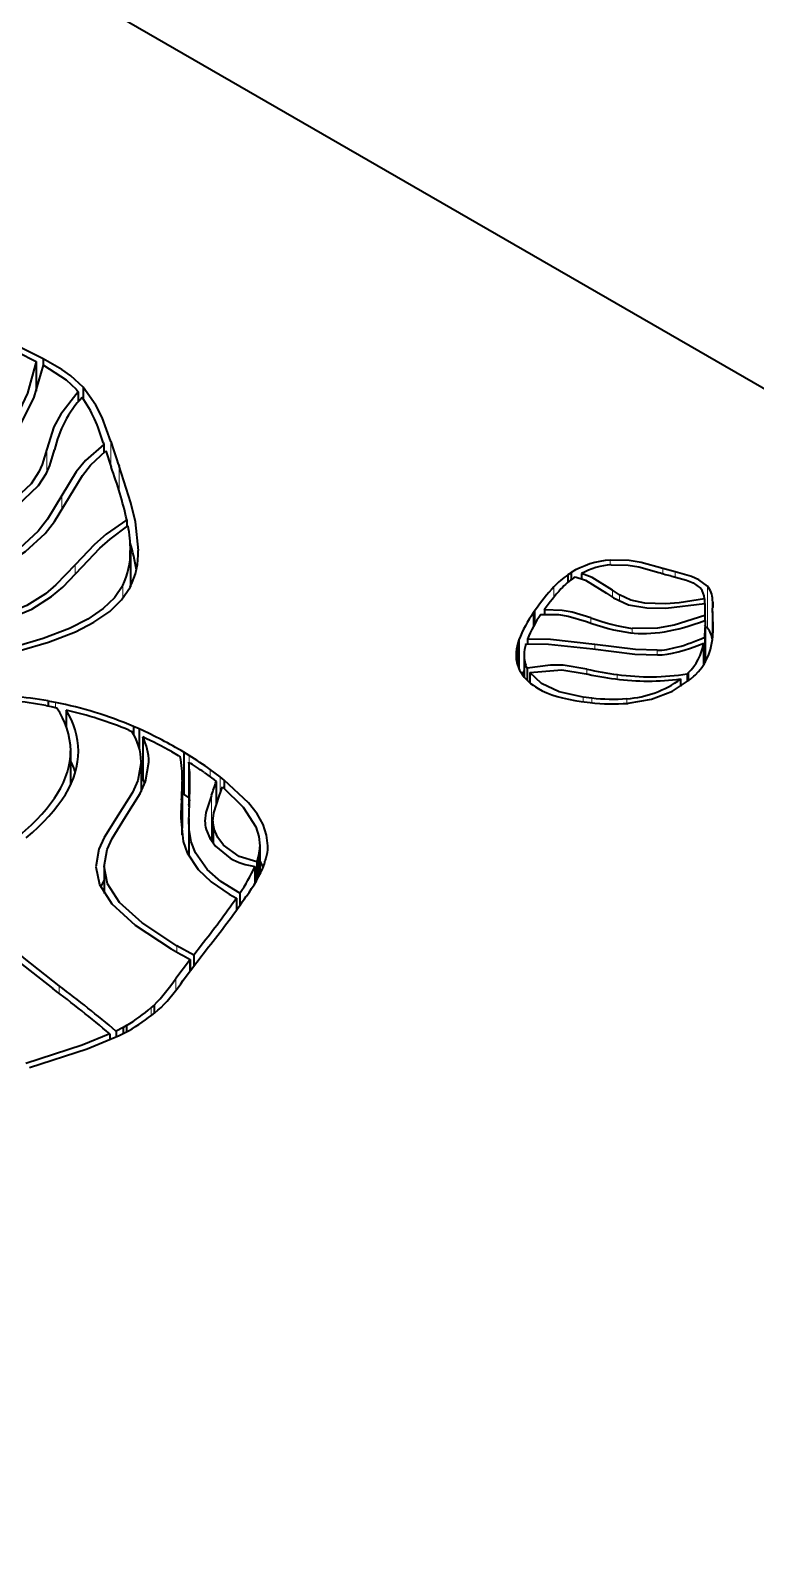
# Model space of a CAD drawing. Extents: x 428 to 891, y 189 to 670.
# Drawn here: x 781.13 to 788.15, y 641.99 to 656.86 of the extents above; entities that cross this region are included whole.
import ezdxf

# ---------------------------------------------------------------- set-up
doc = ezdxf.new("R2010")
doc.units = 0

msp = doc.modelspace()

# ---------------------------------------------------------------- linework, layer by layer
at = {"color": 7, "lineweight": 35}
msp.add_line((807.97, 641.993), (761.47, 668.839), dxfattribs=at)
at = {"color": 7, "lineweight": 35, "ltscale": 0.012902}
msp.add_line((781.247, 653.678), (780.786, 653.91), dxfattribs=at)
at = {"color": 7, "lineweight": 35, "ltscale": 0.005044}
msp.add_line((781.001, 653.742), (781.181, 653.652), dxfattribs=at)
at = {"color": 7, "lineweight": 35, "ltscale": 0.007172}
msp.add_line((781.181, 653.652), (781.181, 653.365), dxfattribs=at)
at = {"color": 7, "lineweight": 35, "ltscale": 0.001973}
msp.add_line((781.247, 653.678), (781.247, 653.599), dxfattribs=at)
at = {"color": 7, "lineweight": 35, "ltscale": 0.000827049}
msp.add_line((781.567, 653.384), (781.587, 653.357), dxfattribs=at)
at = {"color": 7, "lineweight": 35, "ltscale": 0.002454}
msp.add_line((781.587, 653.357), (781.587, 653.259), dxfattribs=at)
at = {"color": 7, "lineweight": 35, "ltscale": 0.002849}
msp.add_line((781.636, 653.404), (781.636, 653.29), dxfattribs=at)
at = {"color": 7, "lineweight": 13, "ltscale": 0.005719}
msp.add_line((781.282, 652.801), (781.282, 652.572), dxfattribs=at)
at = {"color": 7, "lineweight": 35, "ltscale": 0.000552975}
msp.add_line((781.829, 652.867), (781.836, 652.846), dxfattribs=at)
at = {"color": 7, "lineweight": 35, "ltscale": 0.001889}
msp.add_line((781.836, 652.846), (781.836, 652.77), dxfattribs=at)
at = {"color": 7, "lineweight": 35, "ltscale": 0.004144}
msp.add_line((781.856, 652.786), (781.908, 652.628), dxfattribs=at)
at = {"color": 7, "lineweight": 13, "ltscale": 0.005939}
msp.add_line((781.905, 652.875), (781.905, 652.637), dxfattribs=at)
at = {"color": 7, "lineweight": 13, "ltscale": 0.005925}
msp.add_line((781.983, 652.637), (781.983, 652.4), dxfattribs=at)
at = {"color": 7, "lineweight": 13, "ltscale": 0.003571}
msp.add_line((781.429, 652.352), (781.429, 652.209), dxfattribs=at)
at = {"color": 7, "lineweight": 35, "ltscale": 0.001694}
for p, q in [((782.058, 652.117), (782.058, 652.05)), ((787.737, 651.226), (787.738, 651.293))]:
    msp.add_line(p, q, dxfattribs=at)
at = {"color": 7, "lineweight": 35, "ltscale": 0.008749}
msp.add_line((782.094, 651.817), (782.094, 651.467), dxfattribs=at)
at = {"color": 7, "lineweight": 13, "ltscale": 0.00112}
msp.add_line((786.744, 651.724), (786.744, 651.68), dxfattribs=at)
at = {"color": 7, "lineweight": 13, "ltscale": 0.002391}
msp.add_line((781.557, 651.68), (781.557, 651.584), dxfattribs=at)
at = {"color": 7, "lineweight": 35, "ltscale": 0.000933181}
msp.add_line((786.365, 651.603), (786.334, 651.583), dxfattribs=at)
at = {"color": 7, "lineweight": 35, "ltscale": 0.001826}
msp.add_line((786.334, 651.583), (786.334, 651.51), dxfattribs=at)
at = {"color": 7, "lineweight": 35, "ltscale": 0.001721}
msp.add_line((786.365, 651.603), (786.365, 651.535), dxfattribs=at)
at = {"color": 7, "lineweight": 35, "ltscale": 0.000389374}
msp.add_line((786.393, 651.554), (786.406, 651.562), dxfattribs=at)
at = {"color": 7, "lineweight": 35, "ltscale": 0.001256}
msp.add_line((786.467, 651.594), (786.467, 651.544), dxfattribs=at)
at = {"color": 7, "lineweight": 35, "ltscale": 0.003104}
msp.add_line((787.373, 651.61), (787.253, 651.644), dxfattribs=at)
at = {"color": 7, "lineweight": 13, "ltscale": 0.001259}
msp.add_line((787.253, 651.644), (787.253, 651.594), dxfattribs=at)
at = {"color": 7, "lineweight": 13, "ltscale": 0.00121}
msp.add_line((787.373, 651.61), (787.373, 651.562), dxfattribs=at)
at = {"color": 7, "lineweight": 13, "ltscale": 0.003105}
msp.add_line((782.019, 651.478), (782.019, 651.353), dxfattribs=at)
at = {"color": 7, "lineweight": 13, "ltscale": 0.002513}
msp.add_line((786.199, 651.466), (786.199, 651.365), dxfattribs=at)
at = {"color": 7, "lineweight": 35, "ltscale": 0.002021}
msp.add_line((786.708, 651.404), (786.775, 651.358), dxfattribs=at)
at = {"color": 7, "lineweight": 35, "ltscale": 0.00202}
msp.add_line((786.834, 651.387), (786.767, 651.433), dxfattribs=at)
at = {"color": 7, "lineweight": 13, "ltscale": 0.001736}
msp.add_line((786.767, 651.433), (786.767, 651.363), dxfattribs=at)
at = {"color": 7, "lineweight": 13, "ltscale": 0.010207}
for p, q in [((787.687, 651.473), (787.687, 651.065)), ((782.879, 649.443), (782.879, 649.035))]:
    msp.add_line(p, q, dxfattribs=at)
at = {"color": 7, "lineweight": 35, "ltscale": 0.00108}
msp.add_line((786.106, 651.244), (786.106, 651.2), dxfattribs=at)
at = {"color": 7, "lineweight": 13, "ltscale": 0.001553}
msp.add_line((786.834, 651.387), (786.834, 651.324), dxfattribs=at)
at = {"color": 7, "lineweight": 35, "ltscale": 0.001161}
msp.add_line((787.657, 651.349), (787.657, 651.302), dxfattribs=at)
at = {"color": 7, "lineweight": 35, "ltscale": 0.000679059}
msp.add_line((787.661, 651.257), (787.66, 651.23), dxfattribs=at)
at = {"color": 7, "lineweight": 35, "ltscale": 0.000619537}
msp.add_line((787.661, 651.303), (787.661, 651.278), dxfattribs=at)
at = {"color": 7, "lineweight": 35, "ltscale": 0.000529515}
msp.add_line((787.661, 651.278), (787.661, 651.257), dxfattribs=at)
at = {"color": 7, "lineweight": 35, "ltscale": 0.001981}
msp.add_line((787.661, 651.278), (787.661, 651.199), dxfattribs=at)
at = {"color": 7, "lineweight": 13, "ltscale": 0.001337}
msp.add_line((787.661, 651.257), (787.661, 651.203), dxfattribs=at)
at = {"color": 7, "lineweight": 35, "ltscale": 0.000577944}
msp.add_line((787.738, 651.317), (787.737, 651.34), dxfattribs=at)
at = {"color": 7, "lineweight": 13, "ltscale": 0.00929}
msp.add_line((787.737, 651.34), (787.737, 650.968), dxfattribs=at)
at = {"color": 7, "lineweight": 35, "ltscale": 0.000585969}
msp.add_line((787.738, 651.293), (787.738, 651.317), dxfattribs=at)
at = {"color": 7, "lineweight": 35, "ltscale": 0.001279}
msp.add_line((787.738, 651.317), (787.738, 651.266), dxfattribs=at)
at = {"color": 7, "lineweight": 35, "ltscale": 0.000724784}
msp.add_line((786.017, 651.239), (786.001, 651.216), dxfattribs=at)
at = {"color": 7, "lineweight": 35, "ltscale": 0.003317}
msp.add_line((786.001, 651.216), (786.001, 651.083), dxfattribs=at)
at = {"color": 7, "lineweight": 13, "ltscale": 0.003172}
msp.add_line((786.017, 651.239), (786.017, 651.112), dxfattribs=at)
at = {"color": 7, "lineweight": 13, "ltscale": 0.001297}
msp.add_line((786.555, 651.166), (786.555, 651.114), dxfattribs=at)
at = {"color": 7, "lineweight": 35, "ltscale": 0.000657698}
msp.add_line((787.66, 651.23), (787.661, 651.203), dxfattribs=at)
at = {"color": 7, "lineweight": 35, "ltscale": 0.000354477}
msp.add_line((787.661, 651.203), (787.661, 651.189), dxfattribs=at)
at = {"color": 7, "lineweight": 35, "ltscale": 0.001292}
msp.add_line((787.661, 651.189), (787.661, 651.137), dxfattribs=at)
at = {"color": 7, "lineweight": 35, "ltscale": 0.001644}
msp.add_line((787.663, 651.138), (787.665, 651.072), dxfattribs=at)
at = {"color": 7, "lineweight": 35, "ltscale": 0.00053569}
msp.add_line((787.738, 651.204), (787.737, 651.226), dxfattribs=at)
at = {"color": 7, "lineweight": 35, "ltscale": 0.006212}
msp.add_line((787.737, 651.226), (787.737, 650.977), dxfattribs=at)
at = {"color": 7, "lineweight": 35, "ltscale": 0.000659752}
msp.add_line((787.739, 651.178), (787.738, 651.204), dxfattribs=at)
at = {"color": 7, "lineweight": 13, "ltscale": 0.005582}
msp.add_line((787.738, 651.204), (787.738, 650.981), dxfattribs=at)
at = {"color": 7, "lineweight": 35, "ltscale": 0.002484}
msp.add_line((787.742, 651.079), (787.739, 651.178), dxfattribs=at)
at = {"color": 7, "lineweight": 13, "ltscale": 0.004597}
msp.add_line((787.739, 651.178), (787.739, 650.994), dxfattribs=at)
at = {"color": 7, "lineweight": 35, "ltscale": 0.000876402}
msp.add_line((785.859, 650.952), (785.849, 650.918), dxfattribs=at)
at = {"color": 7, "lineweight": 35, "ltscale": 0.007025}
msp.add_line((785.859, 650.952), (785.859, 650.671), dxfattribs=at)
at = {"color": 7, "lineweight": 35, "ltscale": 0.001109}
msp.add_line((785.942, 650.957), (785.942, 650.913), dxfattribs=at)
at = {"color": 7, "lineweight": 13, "ltscale": 0.001135}
msp.add_line((786.958, 651.063), (786.958, 651.018), dxfattribs=at)
at = {"color": 7, "lineweight": 35, "ltscale": 0.000965287}
msp.add_line((787.687, 651.065), (787.658, 651.091), dxfattribs=at)
at = {"color": 7, "lineweight": 35, "ltscale": 0.000204229}
msp.add_line((787.661, 650.985), (787.66, 650.977), dxfattribs=at)
at = {"color": 7, "lineweight": 35, "ltscale": 0.006252}
msp.add_line((787.66, 650.977), (787.66, 650.727), dxfattribs=at)
at = {"color": 7, "lineweight": 35, "ltscale": 0.006416}
msp.add_line((787.661, 650.985), (787.661, 650.728), dxfattribs=at)
at = {"color": 7, "lineweight": 35, "ltscale": 0.008447}
msp.add_line((787.665, 651.072), (787.665, 650.735), dxfattribs=at)
at = {"color": 7, "lineweight": 35, "ltscale": 0.000693575}
msp.add_line((787.735, 650.955), (787.738, 650.982), dxfattribs=at)
at = {"color": 7, "lineweight": 35, "ltscale": 0.005528}
msp.add_line((785.849, 650.918), (785.849, 650.697), dxfattribs=at)
at = {"color": 7, "lineweight": 35, "ltscale": 0.005307}
msp.add_line((785.909, 650.805), (785.909, 650.592), dxfattribs=at)
at = {"color": 7, "lineweight": 35, "ltscale": 5.26152e-05}
msp.add_line((785.925, 650.911), (785.925, 650.913), dxfattribs=at)
at = {"color": 7, "lineweight": 13, "ltscale": 0.001147}
msp.add_line((786.594, 650.906), (786.594, 650.86), dxfattribs=at)
at = {"color": 7, "lineweight": 13, "ltscale": 0.001111}
msp.add_line((787.2, 650.85), (787.2, 650.806), dxfattribs=at)
at = {"color": 7, "lineweight": 35, "ltscale": 0.005202}
msp.add_line((787.65, 650.918), (787.65, 650.71), dxfattribs=at)
at = {"color": 7, "lineweight": 35, "ltscale": 0.00060262}
msp.add_line((785.865, 650.658), (785.877, 650.637), dxfattribs=at)
at = {"color": 7, "lineweight": 35, "ltscale": 0.001055}
msp.add_line((785.909, 650.655), (785.89, 650.617), dxfattribs=at)
at = {"color": 7, "lineweight": 35, "ltscale": 0.002879}
msp.add_line((785.938, 650.676), (785.938, 650.561), dxfattribs=at)
at = {"color": 7, "lineweight": 13, "ltscale": 0.00118}
msp.add_line((786.518, 650.667), (786.518, 650.62), dxfattribs=at)
at = {"color": 7, "lineweight": 35, "ltscale": 0.002457}
msp.add_line((785.965, 650.634), (785.965, 650.536), dxfattribs=at)
at = {"color": 7, "lineweight": 13, "ltscale": 0.001138}
msp.add_line((786.813, 650.615), (786.813, 650.569), dxfattribs=at)
at = {"color": 7, "lineweight": 35, "ltscale": 0.001802}
msp.add_line((787.427, 650.572), (787.427, 650.499), dxfattribs=at)
at = {"color": 7, "lineweight": 35, "ltscale": 0.000334028}
msp.add_line((787.501, 650.631), (787.491, 650.622), dxfattribs=at)
at = {"color": 7, "lineweight": 35, "ltscale": 0.001952}
msp.add_line((787.491, 650.622), (787.491, 650.544), dxfattribs=at)
at = {"color": 7, "lineweight": 35, "ltscale": 0.001979}
msp.add_line((787.501, 650.631), (787.501, 650.551), dxfattribs=at)
at = {"color": 7, "lineweight": 35, "ltscale": 0.001135}
msp.add_line((787.522, 650.569), (787.556, 650.599), dxfattribs=at)
at = {"color": 7, "lineweight": 35, "ltscale": 0.000352277}
msp.add_line((787.556, 650.599), (787.567, 650.608), dxfattribs=at)
at = {"color": 7, "lineweight": 35, "ltscale": 0.00179}
msp.add_line((781.367, 650.345), (781.297, 650.358), dxfattribs=at)
at = {"color": 7, "lineweight": 35, "ltscale": 0.001173}
msp.add_line((781.297, 650.358), (781.297, 650.311), dxfattribs=at)
at = {"color": 7, "lineweight": 35, "ltscale": 0.002209}
msp.add_line((786.463, 650.354), (786.551, 650.343), dxfattribs=at)
at = {"color": 7, "lineweight": 35, "ltscale": 0.002117}
msp.add_line((786.565, 650.387), (786.481, 650.397), dxfattribs=at)
at = {"color": 7, "lineweight": 13, "ltscale": 0.001141}
msp.add_line((786.481, 650.397), (786.481, 650.351), dxfattribs=at)
at = {"color": 7, "lineweight": 13, "ltscale": 0.001128}
msp.add_line((786.565, 650.387), (786.565, 650.342), dxfattribs=at)
at = {"color": 7, "lineweight": 13, "ltscale": 0.001122}
msp.add_line((786.906, 650.38), (786.906, 650.336), dxfattribs=at)
at = {"color": 7, "lineweight": 35, "ltscale": 0.001705}
msp.add_line((781.275, 650.316), (781.342, 650.302), dxfattribs=at)
at = {"color": 7, "lineweight": 35, "ltscale": 0.000939637}
msp.add_line((781.342, 650.302), (781.378, 650.293), dxfattribs=at)
at = {"color": 7, "lineweight": 13, "ltscale": 0.001208}
msp.add_line((781.367, 650.345), (781.367, 650.296), dxfattribs=at)
at = {"color": 7, "lineweight": 35, "ltscale": 0.004015}
msp.add_line((781.472, 650.27), (781.472, 650.109), dxfattribs=at)
at = {"color": 7, "lineweight": 35, "ltscale": 0.00079884}
msp.add_line((782.078, 650.075), (782.107, 650.062), dxfattribs=at)
at = {"color": 7, "lineweight": 35, "ltscale": 0.001508}
msp.add_line((782.179, 650.087), (782.123, 650.111), dxfattribs=at)
at = {"color": 7, "lineweight": 35, "ltscale": 0.00192}
msp.add_line((782.123, 650.111), (782.123, 650.034), dxfattribs=at)
at = {"color": 7, "lineweight": 35, "ltscale": 0.004645}
msp.add_line((782.179, 650.087), (782.179, 649.901), dxfattribs=at)
at = {"color": 7, "lineweight": 35, "ltscale": 0.010205}
for p, q in [((782.213, 650.01), (782.213, 649.602)), ((782.611, 649.861), (782.611, 649.453)), ((782.596, 649.592), (782.596, 649.183))]:
    msp.add_line(p, q, dxfattribs=at)
at = {"color": 7, "lineweight": 35, "ltscale": 0.008119}
msp.add_line((781.514, 649.874), (781.514, 649.549), dxfattribs=at)
at = {"color": 7, "lineweight": 35, "ltscale": 0.007237}
msp.add_line((782.197, 649.769), (782.197, 649.479), dxfattribs=at)
at = {"color": 7, "lineweight": 35, "ltscale": 0.001806}
msp.add_line((782.493, 649.867), (782.555, 649.831), dxfattribs=at)
at = {"color": 7, "lineweight": 35, "ltscale": 0.000637768}
msp.add_line((782.555, 649.831), (782.577, 649.817), dxfattribs=at)
at = {"color": 7, "lineweight": 35, "ltscale": 0.001563}
for p, q in [((782.664, 649.828), (782.611, 649.861)), ((782.664, 649.42), (782.611, 649.453))]:
    msp.add_line(p, q, dxfattribs=at)
at = {"color": 7, "lineweight": 35, "ltscale": 0.010207}
msp.add_line((782.659, 649.764), (782.659, 649.356), dxfattribs=at)
at = {"color": 7, "lineweight": 13, "ltscale": 0.001686}
msp.add_line((782.664, 649.828), (782.664, 649.761), dxfattribs=at)
at = {"color": 7, "lineweight": 35, "ltscale": 0.000452723}
msp.add_line((782.213, 649.663), (782.197, 649.67), dxfattribs=at)
at = {"color": 7, "lineweight": 35, "ltscale": 0.002935}
msp.add_line((782.807, 649.666), (782.901, 649.596), dxfattribs=at)
at = {"color": 7, "lineweight": 35, "ltscale": 0.002996}
msp.add_line((782.963, 649.623), (782.867, 649.694), dxfattribs=at)
at = {"color": 7, "lineweight": 13, "ltscale": 0.001788}
msp.add_line((782.867, 649.694), (782.867, 649.622), dxfattribs=at)
at = {"color": 7, "lineweight": 35, "ltscale": 0.001287}
msp.add_line((783.003, 649.591), (782.963, 649.623), dxfattribs=at)
at = {"color": 7, "lineweight": 13, "ltscale": 0.00412}
msp.add_line((782.963, 649.623), (782.963, 649.458), dxfattribs=at)
at = {"color": 7, "lineweight": 35, "ltscale": 0.001149}
msp.add_line((782.232, 649.56), (782.213, 649.602), dxfattribs=at)
at = {"color": 7, "lineweight": 35, "ltscale": 0.000426289}
msp.add_line((782.611, 649.453), (782.596, 649.462), dxfattribs=at)
at = {"color": 7, "lineweight": 35, "ltscale": 0.000751864}
msp.add_line((782.901, 649.596), (782.925, 649.578), dxfattribs=at)
at = {"color": 7, "lineweight": 35, "ltscale": 0.005623}
msp.add_line((782.925, 649.578), (782.925, 649.353), dxfattribs=at)
at = {"color": 7, "lineweight": 35, "ltscale": 0.002412}
msp.add_line((782.954, 649.434), (782.985, 649.525), dxfattribs=at)
at = {"color": 7, "lineweight": 35, "ltscale": 0.002032}
msp.add_line((783.003, 649.591), (783.003, 649.51), dxfattribs=at)
at = {"color": 7, "lineweight": 13, "ltscale": 0.007849}
msp.add_line((782.589, 649.401), (782.589, 649.087), dxfattribs=at)
at = {"color": 7, "lineweight": 35, "ltscale": 0.000627032}
msp.add_line((782.662, 649.331), (782.659, 649.356), dxfattribs=at)
at = {"color": 7, "lineweight": 35, "ltscale": 0.003077}
msp.add_line((782.596, 649.183), (782.593, 649.06), dxfattribs=at)
at = {"color": 7, "lineweight": 35, "ltscale": 0.009079}
msp.add_line((782.659, 649.219), (782.659, 648.856), dxfattribs=at)
at = {"color": 7, "lineweight": 35, "ltscale": 0.005348}
msp.add_line((782.893, 649.194), (782.893, 648.98), dxfattribs=at)
at = {"color": 7, "lineweight": 35, "ltscale": 0.000588099}
msp.add_line((782.879, 649.035), (782.871, 649.013), dxfattribs=at)
at = {"color": 7, "lineweight": 35, "ltscale": 0.001011}
msp.add_line((782.893, 649.073), (782.879, 649.035), dxfattribs=at)
at = {"color": 7, "lineweight": 13, "ltscale": 0.003831}
msp.add_line((782.903, 649.12), (782.903, 648.967), dxfattribs=at)
at = {"color": 7, "lineweight": 35, "ltscale": 0.001701}
msp.add_line((783.335, 648.864), (783.319, 648.797), dxfattribs=at)
at = {"color": 7, "lineweight": 35, "ltscale": 9.64326e-05}
msp.add_line((783.339, 648.863), (783.335, 648.864), dxfattribs=at)
at = {"color": 7, "lineweight": 35, "ltscale": 0.005273}
msp.add_line((783.335, 648.864), (783.335, 648.653), dxfattribs=at)
at = {"color": 7, "lineweight": 35, "ltscale": 0.005083}
msp.add_line((783.339, 648.863), (783.339, 648.66), dxfattribs=at)
at = {"color": 7, "lineweight": 35, "ltscale": 0.000267046}
msp.add_line((783.349, 648.953), (783.349, 648.943), dxfattribs=at)
at = {"color": 7, "lineweight": 35, "ltscale": 0.006833}
msp.add_line((783.349, 648.953), (783.349, 648.68), dxfattribs=at)
at = {"color": 7, "lineweight": 13, "ltscale": 0.006573}
msp.add_line((783.349, 648.943), (783.349, 648.68), dxfattribs=at)
at = {"color": 7, "lineweight": 35, "ltscale": 0.000312839}
msp.add_line((783.426, 648.942), (783.426, 648.954), dxfattribs=at)
at = {"color": 7, "lineweight": 35, "ltscale": 0.006592}
msp.add_line((781.838, 648.754), (781.838, 648.49), dxfattribs=at)
at = {"color": 7, "lineweight": 35, "ltscale": 0.004024}
msp.add_line((783.301, 648.754), (783.301, 648.593), dxfattribs=at)
at = {"color": 7, "lineweight": 35, "ltscale": 0.004333}
msp.add_line((783.319, 648.797), (783.319, 648.624), dxfattribs=at)
at = {"color": 7, "lineweight": 35, "ltscale": 0.001729}
msp.add_line((783.381, 648.748), (783.349, 648.81), dxfattribs=at)
at = {"color": 7, "lineweight": 35, "ltscale": 0.000928904}
msp.add_line((783.392, 648.778), (783.401, 648.814), dxfattribs=at)
at = {"color": 7, "lineweight": 35, "ltscale": 8.86193e-05}
msp.add_line((783.401, 648.814), (783.404, 648.814), dxfattribs=at)
at = {"color": 7, "lineweight": 35, "ltscale": 0.00055291}
msp.add_line((783.404, 648.814), (783.41, 648.835), dxfattribs=at)
at = {"color": 7, "lineweight": 35, "ltscale": 0.001953}
msp.add_line((781.838, 648.622), (781.804, 648.552), dxfattribs=at)
at = {"color": 7, "lineweight": 35, "ltscale": 0.001999}
msp.add_line((783.052, 648.485), (783.122, 648.447), dxfattribs=at)
at = {"color": 7, "lineweight": 35, "ltscale": 0.002933}
msp.add_line((783.122, 648.447), (783.122, 648.33), dxfattribs=at)
at = {"color": 7, "lineweight": 35, "ltscale": 0.002982}
msp.add_line((783.154, 648.493), (783.154, 648.373), dxfattribs=at)
at = {"color": 7, "lineweight": 35, "ltscale": 0.00076654}
msp.add_line((783.2, 648.438), (783.217, 648.464), dxfattribs=at)
at = {"color": 7, "lineweight": 35, "ltscale": 0.004641}
msp.add_line((782.707, 647.894), (782.544, 647.983), dxfattribs=at)
at = {"color": 7, "lineweight": 13, "ltscale": 0.001559}
msp.add_line((782.544, 647.983), (782.544, 647.921), dxfattribs=at)
at = {"color": 7, "lineweight": 35, "ltscale": 0.003035}
msp.add_line((782.781, 647.99), (782.707, 647.894), dxfattribs=at)
at = {"color": 7, "lineweight": 35, "ltscale": 0.004686}
msp.add_line((782.737, 647.824), (782.852, 647.972), dxfattribs=at)
at = {"color": 7, "lineweight": 35, "ltscale": 0.005489}
msp.add_line((782.667, 647.842), (782.535, 647.666), dxfattribs=at)
at = {"color": 7, "lineweight": 35, "ltscale": 0.005464}
msp.add_line((782.606, 647.649), (782.737, 647.824), dxfattribs=at)
at = {"color": 7, "lineweight": 35, "ltscale": 0.000287198}
msp.add_line((782.674, 647.851), (782.667, 647.842), dxfattribs=at)
at = {"color": 7, "lineweight": 13, "ltscale": 0.002759}
msp.add_line((782.667, 647.842), (782.667, 647.732), dxfattribs=at)
at = {"color": 7, "lineweight": 35, "ltscale": 0.002753}
msp.add_line((782.674, 647.851), (782.674, 647.741), dxfattribs=at)
at = {"color": 7, "lineweight": 35, "ltscale": 0.002733}
msp.add_line((782.707, 647.894), (782.707, 647.785), dxfattribs=at)
at = {"color": 7, "lineweight": 13, "ltscale": 0.00184}
msp.add_line((781.403, 647.594), (781.403, 647.521), dxfattribs=at)
at = {"color": 7, "lineweight": 13, "ltscale": 0.002837}
msp.add_line((782.535, 647.666), (782.535, 647.553), dxfattribs=at)
at = {"color": 7, "lineweight": 35, "ltscale": 0.000942931}
msp.add_line((782.324, 647.408), (782.296, 647.384), dxfattribs=at)
at = {"color": 7, "lineweight": 13, "ltscale": 0.001927}
msp.add_line((782.296, 647.384), (782.296, 647.306), dxfattribs=at)
at = {"color": 7, "lineweight": 35, "ltscale": 0.001987}
msp.add_line((782.324, 647.408), (782.324, 647.329), dxfattribs=at)
at = {"color": 7, "lineweight": 35, "ltscale": 0.000991057}
msp.add_line((782.36, 647.359), (782.39, 647.385), dxfattribs=at)
at = {"color": 7, "lineweight": 35, "ltscale": 0.001411}
msp.add_line((781.894, 647.128), (781.894, 647.072), dxfattribs=at)
at = {"color": 7, "lineweight": 35, "ltscale": 0.000822631}
msp.add_line((781.947, 647.096), (781.977, 647.109), dxfattribs=at)
at = {"color": 7, "lineweight": 35, "ltscale": 0.001908}
msp.add_line((782.022, 647.19), (781.954, 647.156), dxfattribs=at)
at = {"color": 7, "lineweight": 35, "ltscale": 0.001443}
msp.add_line((781.954, 647.156), (781.954, 647.099), dxfattribs=at)
at = {"color": 7, "lineweight": 35, "ltscale": 0.002706}
msp.add_line((781.977, 647.109), (782.074, 647.157), dxfattribs=at)
at = {"color": 7, "lineweight": 35, "ltscale": 0.001006}
msp.add_line((782.057, 647.21), (782.022, 647.19), dxfattribs=at)
at = {"color": 7, "lineweight": 35, "ltscale": 0.001482}
msp.add_line((782.022, 647.19), (782.022, 647.131), dxfattribs=at)
at = {"color": 7, "lineweight": 35, "ltscale": 0.001527}
msp.add_line((782.057, 647.21), (782.057, 647.149), dxfattribs=at)
at = {"color": 7, "lineweight": 35, "ltscale": 0.001098}
msp.add_line((782.074, 647.157), (782.112, 647.179), dxfattribs=at)
at = {"color": 7, "lineweight": 35}
for points in [[(781.181, 653.652), (781.095, 653.343), (780.969, 653.075), (780.801, 652.846), (780.588, 652.655), (780.425, 652.55), (780.243, 652.46), (780.025, 652.379), (779.783, 652.313), (779.241, 652.227)], [(781.636, 653.404), (781.517, 653.513), (781.43, 653.574), (781.247, 653.678)], [(779.254, 652.183), (779.808, 652.27), (780.056, 652.337), (780.279, 652.419), (780.467, 652.51), (780.634, 652.615), (780.854, 652.807), (781.028, 653.037), (781.16, 653.306), (781.25, 653.615)], [(781.25, 653.615), (781.471, 653.474), (781.567, 653.384)], [(781.587, 653.357), (781.418, 653.142), (781.352, 653.017), (781.282, 652.801)], [(781.905, 652.875), (781.819, 653.11), (781.759, 653.229), (781.636, 653.404)], [(781.282, 652.801), (781.238, 652.653), (781.206, 652.58), (781.132, 652.466), (780.931, 652.276)], [(780.993, 652.249), (781.203, 652.449), (781.28, 652.568), (781.314, 652.644), (781.358, 652.794)], [(781.836, 652.846), (781.657, 652.691), (781.568, 652.582), (781.429, 652.352)], [(781.502, 652.338), (781.628, 652.546), (781.706, 652.645), (781.856, 652.786)], [(782.171, 651.819), (782.142, 652.095), (782.097, 652.28), (781.983, 652.637)], [(781.429, 652.352), (781.29, 652.121), (781.2, 652.006), (781.017, 651.837), (780.827, 651.715), (780.581, 651.598)], [(780.626, 651.562), (780.881, 651.683), (781.077, 651.809), (781.266, 651.983), (781.359, 652.101), (781.502, 652.338)], [(782.058, 652.117), (781.857, 651.976), (781.747, 651.878), (781.557, 651.68)], [(781.626, 651.659), (781.798, 651.84), (781.896, 651.929), (782.07, 652.058)], [(787.253, 651.644), (787.044, 651.702), (786.929, 651.72), (786.744, 651.724)], [(781.557, 651.68), (781.372, 651.486), (781.27, 651.398), (781.088, 651.284), (780.918, 651.213), (780.71, 651.158)], [(780.735, 651.116), (780.957, 651.175), (781.137, 651.25), (781.33, 651.372), (781.437, 651.463), (781.626, 651.659)], [(786.406, 651.562), (786.505, 651.529), (786.708, 651.404)], [(786.767, 651.433), (786.568, 651.556), (786.467, 651.594)], [(786.754, 651.68), (786.918, 651.676), (787.023, 651.659), (787.215, 651.606)], [(787.341, 651.57), (787.485, 651.529), (787.548, 651.503), (787.618, 651.453)], [(787.687, 651.473), (787.603, 651.534), (787.531, 651.565), (787.373, 651.61)], [(782.019, 651.478), (781.939, 651.36), (781.831, 651.255), (781.68, 651.151), (781.502, 651.06), (781.248, 650.963), (780.968, 650.882), (780.573, 650.796), (779.789, 650.672)], [(779.808, 650.629), (780.608, 650.756), (781.013, 650.845), (781.299, 650.928), (781.56, 651.029), (781.739, 651.122), (781.893, 651.228), (782.008, 651.339), (782.093, 651.465)], [(786.555, 651.166), (786.375, 651.22), (786.277, 651.237), (786.106, 651.244)], [(786.775, 651.358), (786.922, 651.292), (787.098, 651.261), (787.284, 651.258), (787.661, 651.303)], [(787.657, 651.349), (787.414, 651.312), (787.279, 651.302), (787.079, 651.308), (786.944, 651.335), (786.834, 651.387)], [(786.072, 651.198), (786.242, 651.197), (786.337, 651.182), (786.515, 651.128)], [(787.661, 651.189), (787.365, 651.095), (787.201, 651.065), (786.958, 651.063)], [(786.594, 650.906), (786.167, 650.954), (785.942, 650.957)], [(785.925, 650.913), (786.146, 650.911), (786.575, 650.863)], [(786.575, 650.863), (786.983, 650.813), (787.201, 650.806)], [(787.2, 650.85), (786.99, 650.858), (786.594, 650.906)], [(786.518, 650.667), (786.287, 650.705), (786.165, 650.706), (785.938, 650.676)], [(785.965, 650.634), (786.276, 650.661), (786.492, 650.626)], [(786.481, 650.397), (786.251, 650.447), (786.078, 650.527), (785.965, 650.634)], [(786.917, 650.336), (787.144, 650.377), (787.349, 650.455), (787.522, 650.569)], [(782.197, 649.769), (782.164, 649.586), (782.113, 649.471), (781.976, 649.25)], [(782.047, 649.234), (782.187, 649.46), (782.239, 649.578), (782.272, 649.766)], [(782.985, 649.525), (783.187, 649.327), (783.309, 649.137), (783.339, 649.044), (783.349, 648.953)], [(783.426, 648.954), (783.414, 649.056), (783.38, 649.159), (783.321, 649.263), (783.239, 649.37), (783.003, 649.591)], [(782.879, 649.443), (782.826, 649.276), (782.816, 649.194)], [(782.893, 649.194), (782.902, 649.272), (782.954, 649.434)], [(781.976, 649.25), (781.839, 649.033), (781.789, 648.922), (781.757, 648.75)], [(781.838, 648.754), (781.869, 648.919), (781.916, 649.025), (782.047, 649.234)], [(782.581, 649.22), (782.606, 648.995), (782.644, 648.885), (782.75, 648.723), (782.876, 648.603), (783.052, 648.485)], [(783.154, 648.493), (782.969, 648.608), (782.836, 648.725), (782.725, 648.884), (782.684, 648.993), (782.664, 649.105), (782.659, 649.219)], [(782.827, 649.113), (782.864, 649.026), (782.917, 648.951), (783.062, 648.833)], [(783.319, 648.797), (783.147, 648.851), (782.996, 648.961), (782.94, 649.035), (782.903, 649.12)], [(781.757, 648.75), (781.793, 648.577), (781.913, 648.389), (782.138, 648.182), (782.487, 647.953)], [(782.544, 647.983), (782.206, 648.205), (781.989, 648.404), (781.872, 648.586), (781.838, 648.754)], [(780.597, 648.428), (780.623, 648.285), (780.696, 648.147), (780.857, 647.963), (780.998, 647.838), (781.342, 647.568)], [(781.403, 647.594), (781.063, 647.862), (780.925, 647.984), (780.769, 648.161), (780.698, 648.292), (780.674, 648.428)], [(781.894, 647.128), (781.626, 647.018), (781.081, 646.842)], [(781.115, 646.803), (781.673, 646.983), (781.947, 647.096)]]:
    msp.add_lwpolyline(points, dxfattribs=at)
for centre, radius, start, end in [((782.398, 652.574), 1.062, 136.5743, 168.0313), ((780.417, 652.482), 1.463, 15.2584, 34.2278), ((787.867, 654.715), 6.24, 197.1512, 199.4472), ((777.875, 651.153), 4.293, 12.9803, 20.0966), ((780.717, 651.804), 1.377, 0.5541, 10.6331), ((779.818, 651.23), 2.368, 9.7017, 16.2731), ((781.369, 651.796), 0.724, 333.8939, 1.6313), ((781.415, 651.798), 0.755, 333.7906, 1.562), ((786.803, 650.885), 0.842, 93.9974, 121.3339), ((786.761, 650.951), 0.762, 124.0436, 137.5415), ((786.777, 650.983), 0.688, 123.98, 137.8219), ((786.816, 650.958), 0.725, 94.9381, 118.773), ((787.828, 653.547), 2.036, 252.4793, 256.1449), ((788.039, 649.805), 2.479, 137.9329, 144.6469), ((788.06, 649.843), 2.405, 138.2145, 144.3724), ((787.474, 651.341), 0.183, 2.3835, 37.9519), ((787.519, 651.336), 0.217, 0.9177, 39.3246), ((787.016, 650.5), 1.242, 144.8236, 158.6595), ((787.06, 650.507), 1.206, 145.0345, 158.0723), ((787.206, 652.951), 1.949, 249.2301, 262.1512), ((787.214, 652.901), 1.856, 249.211, 262.07), ((787.174, 651.011), 0.563, 314.2141, 354.1993), ((786.714, 651.069), 0.951, 354.9201, 0.2132), ((787.53, 650.933), 0.205, 4.8178, 40.1115), ((786.679, 651.075), 1.063, 354.9962, 0.2024), ((786.245, 650.799), 0.413, 163.2321, 179.4602), ((786.151, 650.801), 0.319, 179.6737, 206.6603), ((786.292, 650.801), 0.383, 163.3301, 179.4691), ((786.203, 650.803), 0.294, 179.6348, 205.592), ((787.132, 651.003), 0.524, 314.659, 350.6413), ((787.412, 654.83), 4.258, 257.8774, 261.9167), ((786.26, 650.882), 0.455, 212.5816, 241.8443), ((787.391, 654.807), 4.277, 257.8634, 261.9884), ((787.11, 652.958), 2.407, 262.4794, 277.5616), ((787.13, 652.868), 2.275, 261.9889, 279.1156), ((786.834, 651.388), 1.01, 274.054, 305.9584), ((780.536, 645.995), 4.429, 80.1165, 89.0232), ((780.542, 646.102), 4.277, 80.1388, 88.8718), ((786.771, 652.172), 1.796, 263.4273, 274.3149), ((780.621, 646.591), 3.827, 66.8851, 78.7622), ((780.756, 649.857), 0.759, 1.2668, 35.0211), ((780.816, 649.858), 0.774, 0.9946, 32.1209), ((780.645, 646.643), 3.719, 67.3367, 77.147), ((786.771, 652.27), 1.94, 263.4858, 274.3191), ((781.64, 649.757), 0.558, 1.2174, 33.1578), ((780.528, 646.396), 4.043, 58.9917, 65.9013), ((780.638, 646.562), 3.79, 60.6945, 65.4361), ((781.714, 649.76), 0.558, 0.6147, 26.5645), ((780.773, 649.429), 0.821, 16.845, 25.4923), ((781.402, 649.604), 1.194, 359.3995, 10.2898), ((780.595, 646.489), 3.872, 55.1499, 57.7795), ((781.106, 649.57), 1.565, 359.6892, 7.1305), ((780.609, 646.514), 3.9, 54.6297, 58.2026), ((779.545, 649.618), 3.052, 355.9138, 359.4972), ((779.898, 649.573), 2.773, 356.4122, 359.7655), ((781.217, 650.087), 1.782, 338.8183, 343.3822), ((785.585, 649.188), 3.003, 175.9317, 179.3952), ((785.618, 649.188), 2.96, 175.9044, 179.3998), ((783.111, 649.193), 0.295, 179.7393, 195.691), ((783.16, 649.192), 0.267, 179.675, 195.6712), ((782.905, 648.96), 0.444, 347.4841, 357.8181), ((782.949, 648.959), 0.477, 344.9834, 357.9655), ((783.381, 649.403), 0.654, 240.7319, 262.9403), ((781.902, 649.374), 1.53, 324.8404, 336.1025), ((782.045, 649.329), 1.457, 323.5645, 337.7448), ((774.912, 654.23), 10.042, 321.5893, 324.8428), ((774.965, 654.233), 10.069, 321.5523, 324.8641), ((785.262, 652.805), 5.589, 240.2305, 242.4139), ((774.029, 637.805), 12.198, 49.8489, 53.1645), ((774.043, 637.772), 12.274, 49.8716, 53.1557), ((780.824, 648.84), 2.074, 316.3361, 325.5495), ((780.862, 648.848), 2.116, 316.248, 325.4964), ((780.981, 648.942), 2.039, 301.8402, 310.1442), ((780.971, 649.012), 2.159, 301.9011, 310.0322)]:
    msp.add_arc(centre, radius, start, end, dxfattribs=at)
for centre, major_axis, ratio, start_param, end_param in [((791.45, 657.531), (-4.817, -6.39), 0.267022, 0.149056, 0.395684), ((788.191, 651.779), (1.163, 0.866), 0.288236, 3.516532, 4.038532), ((792.107, 656.474), (-5.136, -5.595), 0.177038, 0.163669, 0.360393), ((788.062, 651.425), (2.212, 0.726), 0.368641, 3.460184, 3.79177), ((749.133, 648.997), (32.381, 0.895), 0.14248, 6.10385, 6.279248), ((747.983, 649.175), (33.607, 0.711), 0.142648, 6.10597, 6.280167)]:
    msp.add_ellipse(centre, major_axis=major_axis, ratio=ratio, start_param=start_param, end_param=end_param, dxfattribs=at)

doc.saveas('drawing.dxf')
